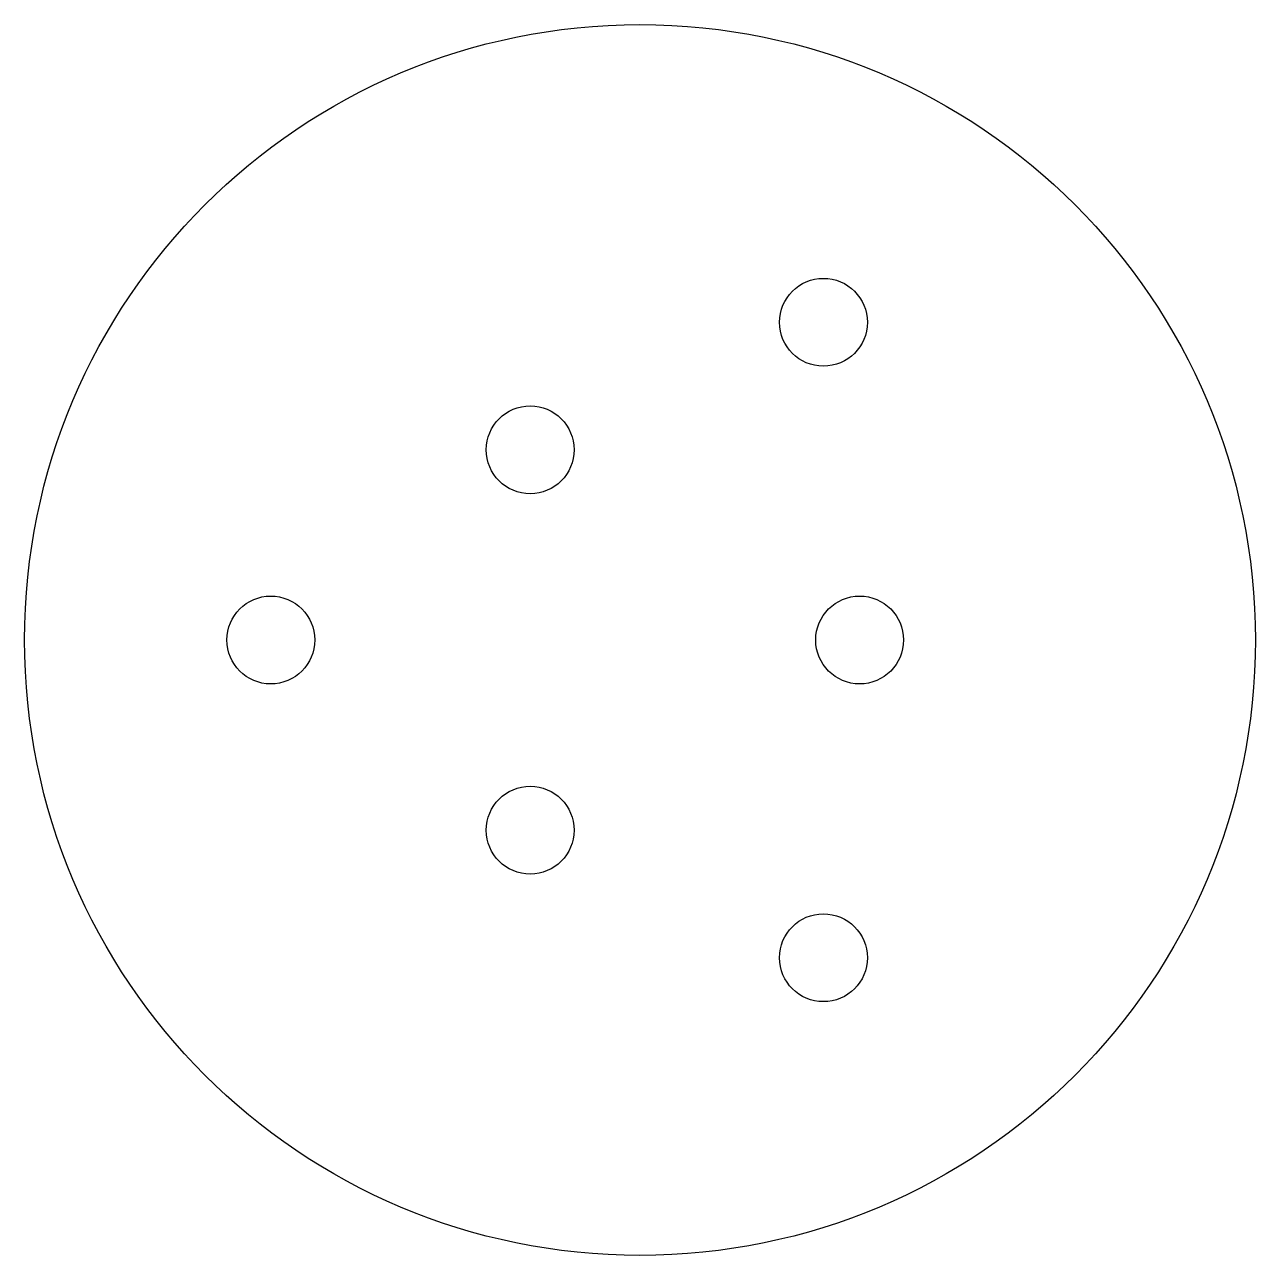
# Model space of a CAD drawing. Extents: x -38.5 to -10.5, y 45.8 to 73.8.
import ezdxf

# ---------------------------------------------------------------- set-up
doc = ezdxf.new("R2010")
doc.units = 0
doc.layers.add('VISIBLE', color=7, linetype='CONTINUOUS')

msp = doc.modelspace()

# ---------------------------------------------------------------- linework, layer by layer
at = {"layer": 'VISIBLE'}
for centre, radius in [((-24.5, 59.832), 14.01), ((-20.324, 67.065), 1), ((-27, 64.162), 1), ((-32.905, 59.832), 1), ((-19.5, 59.832), 1), ((-27, 55.502), 1), ((-20.324, 52.598), 1)]:
    msp.add_circle(centre, radius, dxfattribs=at)

doc.saveas('drawing.dxf')
